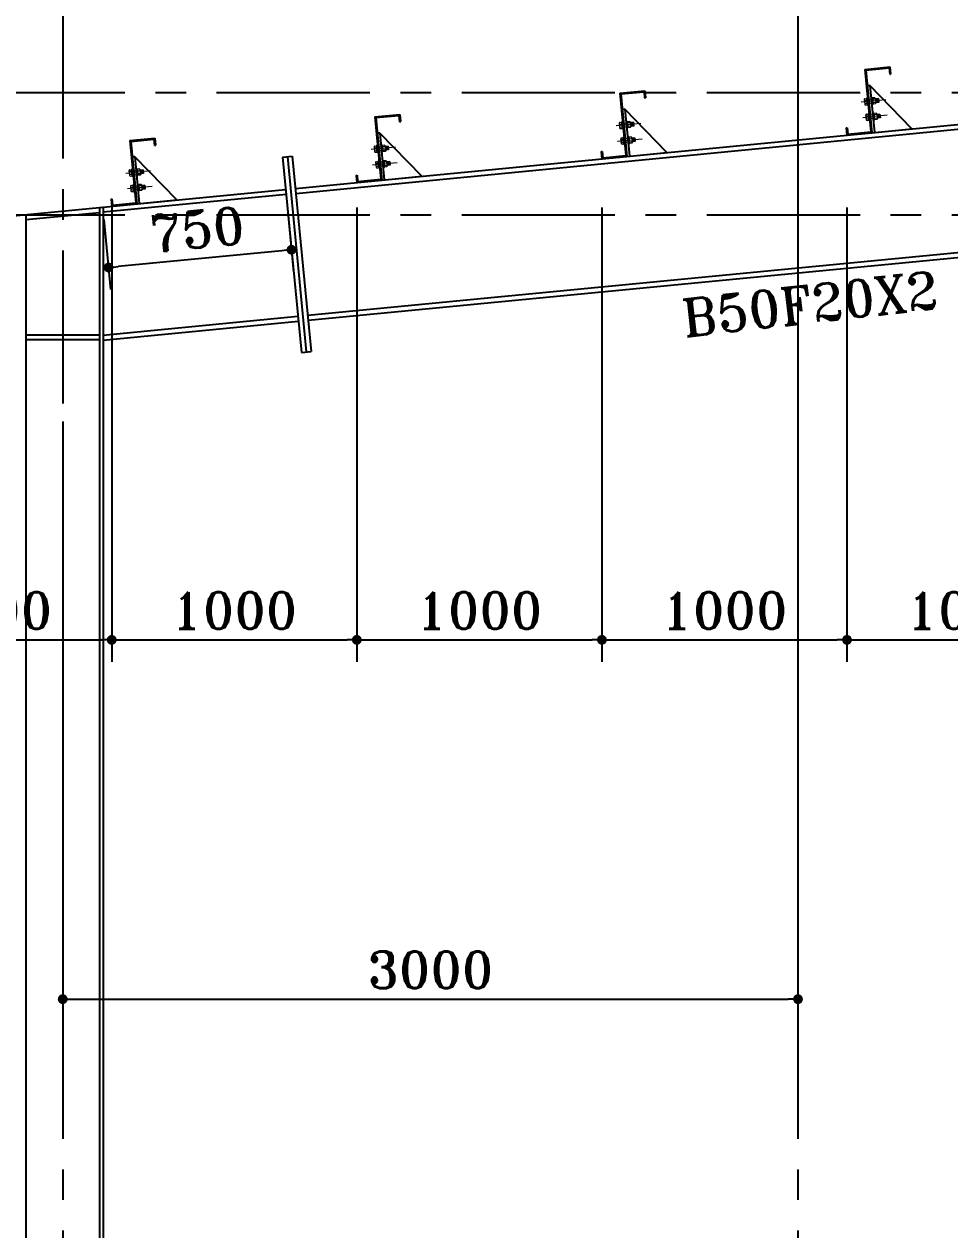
# Model space of a CAD drawing. Header units: inches. Extents: x 1387 to 2676, y -3554 to -2136.
# Drawn here: x 2540.09 to 2547.64, y -3019.73 to -3009.89 of the extents above; entities that cross this region are included whole.
import ezdxf

# ---------------------------------------------------------------- set-up
doc = ezdxf.new("R2010")
doc.units = ezdxf.units.IN
doc.header["$MEASUREMENT"] = 0
doc.linetypes.add('CENTER', pattern=[2, 1.25, -0.25, 0.25, -0.25])
doc.layers.add('2', color=2, linetype='Continuous', lineweight=9)
for name, color, linetype in [('3G', 3, 'Continuous'), ('AXE', 1, 'CENTER'), ('DIM', 8, 'Continuous'), ('Pich', 2, 'Continuous'), ('TEXT', 3, 'Continuous'), ('TIE', 2, 'Continuous')]:
    doc.layers.add(name, color=color, linetype=linetype)
doc.styles.add('ROMANT', font='romant')
doc.dimstyles.new('1-50-2', dxfattribs={"dimtxt": 0.3, "dimasz": 0.08, "dimexe": 0.18, "dimexo": 0.0625, "dimgap": 0.09, "dimtad": 1, "dimdec": 0, "dimlfac": 500, "dimdsep": 46, "dimtxsty": 'ROMANT', "dimblk": 'DOT', "dimcen": 0.09, "dimclrd": 1, "dimclre": 1, "dimclrt": 3, "dimadec": 0, "dimazin": 0, "dimtfac": 1, "dimtdec": 0, "dimtix": 1, "dimtofl": 0, "dimtmove": 2, "dimatfit": 3, "dimldrblk": 'DOT', "dimfxl": 1, "dimtolj": 1, "dimarcsym": 0})

# ---------------------------------------------------------------- blocks, each defined once
blk = doc.blocks.new('DOT')
at = {"layer": 'DIM', "color": 0, "linetype": 'ByBlock'}
blk.add_line((-0.5, 0), (-1, 0), dxfattribs=at)
at = {"layer": 'DIM', "color": 0, "linetype": 'ByBlock', "const_width": 0.5}
blk.add_lwpolyline([(-0.25, 0, 1), (0.25, 0, 1)], format="xyb", close=True, dxfattribs=at)
blk = doc.blocks.new('*D2726')
at = {"layer": 'Defpoints', "color": 0, "transparency": 16777216}
for p in [(2546.4052, -3007.7354), (2540.4052, -3013.0721), (2546.4052, -3017.8502)]:
    blk.add_point(p, dxfattribs=at)
at = {"layer": 'Pich', "color": 1, "lineweight": -2, "transparency": 16777216}
for p, q in [((2546.4052, -3007.7979), (2546.4052, -3018.0302)), ((2540.4052, -3013.1346), (2540.4052, -3018.0302)), ((2540.4852, -3017.8502), (2546.3252, -3017.8502))]:
    blk.add_line(p, q, dxfattribs=at)
at = {"layer": 'Pich', "color": 1, "lineweight": -2, "transparency": 16777216, "xscale": 0.08, "yscale": 0.08, "zscale": 0.08, "rotation": 180}
blk.add_blockref('DOT', (2540.4052, -3017.8502), dxfattribs=at)
at = {"layer": 'Pich', "color": 1, "lineweight": -2, "transparency": 16777216, "xscale": 0.08, "yscale": 0.08, "zscale": 0.08}
blk.add_blockref('DOT', (2546.4052, -3017.8502), dxfattribs=at)
at = {"layer": 'Pich', "color": 3, "transparency": 16777216, "insert": (2543.4052, -3017.6102), "char_height": 0.3, "attachment_point": 5, "style": 'ROMANT'}
blk.add_mtext('\\A1;3000', dxfattribs=at)
blk = doc.blocks.new('_Dot')
at = {"layer": 'DIM', "color": 0, "lineweight": -2}
blk.add_line((-0.5, 0), (-1, 0), dxfattribs=at)
at = {"layer": 'DIM', "color": 0, "const_width": 0.5}
blk.add_lwpolyline([(-0.25, 0, 1), (0.25, 0, 1)], format="xyb", close=True, dxfattribs=at)
blk = doc.blocks.new('TIE')
at = {"layer": 'TIE'}
for p, q in [((-3.48, 20), (4.44, 21.17)), ((-3.48, 20), (-0.54, 0.21)), ((-3.13, 19.74), (4.19, 20.83)), ((-3.13, 19.74), (-0.2, -0.04)), ((4.19, 20.83), (4.48, 18.85)), ((4.44, 21.17), (4.78, 18.9)), ((4.48, 18.85), (4.78, 18.9)), ((-1.61, 14.91), (-2.4, 14.8)), ((-1.61, 14.91), (-2.4, 14.8)), ((12.45, 1.85), (-1.61, 14.91)), ((-1.61, 14.91), (0.59, 0.09)), ((-8.45, 1.06), (-8.15, 1.1)), ((-8.45, 1.06), (-8.11, -1.22)), ((-8.15, 1.1), (-7.86, -0.87)), ((-7.86, -0.87), (-0.54, 0.21)), ((-0.2, -0.04), (12.45, 1.85)), ((-8.11, -1.22), (-0.2, -0.04))]:
    blk.add_line(p, q, dxfattribs=at)
blk = doc.blocks.new('*D2730')
at = {"layer": 'Defpoints', "color": 0, "transparency": 16777216}
for p in [(2538.8052, -3011.3261), (2540.8052, -3011.5197), (2540.8052, -3014.9176)]:
    blk.add_point(p, dxfattribs=at)
at = {"layer": 'Pich', "color": 1, "lineweight": -2, "transparency": 16777216}
for p, q in [((2538.8052, -3011.3886), (2538.8052, -3015.0976)), ((2540.8052, -3011.5822), (2540.8052, -3015.0976)), ((2538.8852, -3014.9176), (2540.7252, -3014.9176))]:
    blk.add_line(p, q, dxfattribs=at)
at = {"layer": 'Pich', "color": 1, "lineweight": -2, "transparency": 16777216, "xscale": 0.08, "yscale": 0.08, "zscale": 0.08, "rotation": 180}
blk.add_blockref('DOT', (2538.8052, -3014.9176), dxfattribs=at)
at = {"layer": 'Pich', "color": 1, "lineweight": -2, "transparency": 16777216, "xscale": 0.08, "yscale": 0.08, "zscale": 0.08}
blk.add_blockref('DOT', (2540.8052, -3014.9176), dxfattribs=at)
at = {"layer": 'Pich', "color": 3, "transparency": 16777216, "insert": (2539.8052, -3014.6776), "char_height": 0.3, "attachment_point": 5, "style": 'ROMANT'}
blk.add_mtext('\\A1;1000', dxfattribs=at)
blk = doc.blocks.new('*D2731')
at = {"layer": 'Defpoints', "color": 0, "transparency": 16777216}
for p in [(2540.8052, -3011.3261), (2542.8052, -3011.5197), (2542.8052, -3014.9176)]:
    blk.add_point(p, dxfattribs=at)
at = {"layer": 'Pich', "color": 1, "lineweight": -2, "transparency": 16777216}
for p, q in [((2540.8052, -3011.3886), (2540.8052, -3015.0976)), ((2542.8052, -3011.5822), (2542.8052, -3015.0976)), ((2540.8852, -3014.9176), (2542.7252, -3014.9176))]:
    blk.add_line(p, q, dxfattribs=at)
at = {"layer": 'Pich', "color": 1, "lineweight": -2, "transparency": 16777216, "xscale": 0.08, "yscale": 0.08, "zscale": 0.08, "rotation": 180}
blk.add_blockref('DOT', (2540.8052, -3014.9176), dxfattribs=at)
at = {"layer": 'Pich', "color": 1, "lineweight": -2, "transparency": 16777216, "xscale": 0.08, "yscale": 0.08, "zscale": 0.08}
blk.add_blockref('DOT', (2542.8052, -3014.9176), dxfattribs=at)
at = {"layer": 'Pich', "color": 3, "transparency": 16777216, "insert": (2541.8052, -3014.6776), "char_height": 0.3, "attachment_point": 5, "style": 'ROMANT'}
blk.add_mtext('\\A1;1000', dxfattribs=at)
blk = doc.blocks.new('*D2732')
at = {"layer": 'Defpoints', "color": 0, "transparency": 16777216}
for p in [(2542.8052, -3011.3261), (2544.8052, -3011.5197), (2544.8052, -3014.9176)]:
    blk.add_point(p, dxfattribs=at)
at = {"layer": 'Pich', "color": 1, "lineweight": -2, "transparency": 16777216}
for p, q in [((2542.8052, -3011.3886), (2542.8052, -3015.0976)), ((2544.8052, -3011.5822), (2544.8052, -3015.0976)), ((2542.8852, -3014.9176), (2544.7252, -3014.9176))]:
    blk.add_line(p, q, dxfattribs=at)
at = {"layer": 'Pich', "color": 1, "lineweight": -2, "transparency": 16777216, "xscale": 0.08, "yscale": 0.08, "zscale": 0.08, "rotation": 180}
blk.add_blockref('DOT', (2542.8052, -3014.9176), dxfattribs=at)
at = {"layer": 'Pich', "color": 1, "lineweight": -2, "transparency": 16777216, "xscale": 0.08, "yscale": 0.08, "zscale": 0.08}
blk.add_blockref('DOT', (2544.8052, -3014.9176), dxfattribs=at)
at = {"layer": 'Pich', "color": 3, "transparency": 16777216, "insert": (2543.8052, -3014.6776), "char_height": 0.3, "attachment_point": 5, "style": 'ROMANT'}
blk.add_mtext('\\A1;1000', dxfattribs=at)
blk = doc.blocks.new('*D2733')
at = {"layer": 'Defpoints', "color": 0, "transparency": 16777216}
for p in [(2544.8052, -3011.3261), (2546.8052, -3011.5197), (2546.8052, -3014.9176)]:
    blk.add_point(p, dxfattribs=at)
at = {"layer": 'Pich', "color": 1, "lineweight": -2, "transparency": 16777216}
for p, q in [((2544.8052, -3011.3886), (2544.8052, -3015.0976)), ((2546.8052, -3011.5822), (2546.8052, -3015.0976)), ((2544.8852, -3014.9176), (2546.7252, -3014.9176))]:
    blk.add_line(p, q, dxfattribs=at)
at = {"layer": 'Pich', "color": 1, "lineweight": -2, "transparency": 16777216, "xscale": 0.08, "yscale": 0.08, "zscale": 0.08, "rotation": 180}
blk.add_blockref('DOT', (2544.8052, -3014.9176), dxfattribs=at)
at = {"layer": 'Pich', "color": 1, "lineweight": -2, "transparency": 16777216, "xscale": 0.08, "yscale": 0.08, "zscale": 0.08}
blk.add_blockref('DOT', (2546.8052, -3014.9176), dxfattribs=at)
at = {"layer": 'Pich', "color": 3, "transparency": 16777216, "insert": (2545.8052, -3014.6776), "char_height": 0.3, "attachment_point": 5, "style": 'ROMANT'}
blk.add_mtext('\\A1;1000', dxfattribs=at)
blk = doc.blocks.new('*D2734')
at = {"layer": 'Defpoints', "color": 0, "transparency": 16777216}
for p in [(2546.8052, -3011.3261), (2548.8052, -3011.5197), (2548.8052, -3014.9176)]:
    blk.add_point(p, dxfattribs=at)
at = {"layer": 'Pich', "color": 1, "lineweight": -2, "transparency": 16777216}
for p, q in [((2546.8052, -3011.3886), (2546.8052, -3015.0976)), ((2548.8052, -3011.5822), (2548.8052, -3015.0976)), ((2546.8852, -3014.9176), (2548.7252, -3014.9176))]:
    blk.add_line(p, q, dxfattribs=at)
at = {"layer": 'Pich', "color": 1, "lineweight": -2, "transparency": 16777216, "xscale": 0.08, "yscale": 0.08, "zscale": 0.08, "rotation": 180}
blk.add_blockref('DOT', (2546.8052, -3014.9176), dxfattribs=at)
at = {"layer": 'Pich', "color": 1, "lineweight": -2, "transparency": 16777216, "xscale": 0.08, "yscale": 0.08, "zscale": 0.08}
blk.add_blockref('DOT', (2548.8052, -3014.9176), dxfattribs=at)
at = {"layer": 'Pich', "color": 3, "transparency": 16777216, "insert": (2547.8052, -3014.6776), "char_height": 0.3, "attachment_point": 5, "style": 'ROMANT'}
blk.add_mtext('\\A1;1000', dxfattribs=at)
blk = doc.blocks.new('*D3113')
at = {"layer": 'Defpoints', "color": 0, "transparency": 16777216}
for p in [(2542.2283, -3011.2808), (2540.7352, -3011.4253), (2540.7791, -3011.8782)]:
    blk.add_point(p, dxfattribs=at)
at = {"layer": 'Pich', "color": 1, "lineweight": -2, "transparency": 16777216}
for p, q in [((2542.2343, -3011.343), (2542.2895, -3011.9129)), ((2540.7413, -3011.4875), (2540.7964, -3012.0574)), ((2542.1925, -3011.7414), (2540.8587, -3011.8705))]:
    blk.add_line(p, q, dxfattribs=at)
at = {"layer": 'Pich', "color": 1, "lineweight": -2, "transparency": 16777216, "xscale": 0.08, "yscale": 0.08, "zscale": 0.08}
for p, rotation in [((2542.2721, -3011.7337), 5.5292823405627), ((2540.7791, -3011.8782), 185.5292823405627)]:
    blk.add_blockref('DOT', p, dxfattribs=dict(at, rotation=rotation))
at = {"layer": 'Pich', "color": 3, "transparency": 16777216, "insert": (2541.5025, -3011.5671), "char_height": 0.3, "attachment_point": 5, "rotation": 5.52928, "style": 'ROMANT'}
blk.add_mtext('\\A1;750', dxfattribs=at)

msp = doc.modelspace()

# ---------------------------------------------------------------- linework, layer by layer
at = {"layer": '2'}
for p, q in [((2546.95192904, -3010.50061945), (2546.96439436, -3010.49939414)), ((2546.96439436, -3010.49939414), (2546.96935602, -3010.54987008)), ((2546.97176658, -3010.49583816), (2546.966668, -3010.49633934)), ((2546.97456646, -3010.49813686), (2546.97957824, -3010.54912266)), ((2547.00261029, -3010.4953968), (2547.00762207, -3010.5463826)), ((2547.01000757, -3010.49209574), (2547.00490899, -3010.49259692)), ((2547.01280745, -3010.49439444), (2547.01781923, -3010.54538024)), ((2547.03195218, -3010.49276996), (2547.01283251, -3010.49464937)), ((2547.01283251, -3010.49464937), (2547.01779417, -3010.54512531)), ((2547.03195218, -3010.49276996), (2547.03763338, -3010.49819588)), ((2547.03665699, -3010.5011705), (2547.03775634, -3010.50008171)), ((2547.03763338, -3010.49819588), (2547.0414298, -3010.53681762)), ((2547.06199493, -3010.49985259), (2547.03802781, -3010.5022085)), ((2547.06444207, -3010.52474779), (2547.04908534, -3010.50112157)), ((2547.06308119, -3010.51090332), (2547.05626449, -3010.50041588)), ((2547.06199493, -3010.49985259), (2547.06500249, -3010.53044909)), ((2547.12206944, -3010.50938927), (2546.92160335, -3010.52909459)), ((2546.94593437, -3010.50792112), (2546.94958903, -3010.54510072)), ((2546.94767047, -3010.5126752), (2546.94638016, -3010.51182131)), ((2546.94796332, -3010.51565435), (2546.94686397, -3010.51674313)), ((2546.95017876, -3010.53711009), (2546.94877465, -3010.53618089)), ((2546.95026085, -3010.54010996), (2546.94925845, -3010.54110272)), ((2546.95201059, -3010.51375254), (2546.96567374, -3010.51240949)), ((2546.95451887, -3010.53818744), (2546.96807665, -3010.53685474)), ((2546.9568907, -3010.55109539), (2546.96935602, -3010.54987008)), ((2546.97727954, -3010.55192254), (2546.97218096, -3010.55242371)), ((2547.0036124, -3010.50559145), (2546.97556857, -3010.50833151)), ((2547.00661996, -3010.53618795), (2546.97857613, -3010.53892801)), ((2547.01552053, -3010.54818012), (2547.01042195, -3010.5486813)), ((2547.03260972, -3010.5030723), (2547.0138418, -3010.50491714)), ((2547.03538505, -3010.53238862), (2547.01672251, -3010.5342231)), ((2547.03691384, -3010.5432459), (2547.01779417, -3010.54512531)), ((2547.0414298, -3010.53681762), (2547.03691384, -3010.5432459)), ((2547.03694983, -3010.50414965), (2547.03824014, -3010.50500354)), ((2547.05360064, -3010.53156986), (2547.03865351, -3010.50857381)), ((2547.03943232, -3010.53048682), (2547.04062862, -3010.52930201)), ((2547.03993591, -3010.53344525), (2547.04111242, -3010.53422383)), ((2547.04642149, -3010.53227556), (2547.04001438, -3010.52241828)), ((2547.06500249, -3010.53044909), (2547.04103537, -3010.532805)), ((2547.0607798, -3010.53086417), (2547.04190618, -3010.50182726)), ((2544.95192922, -3010.69420726), (2544.96439454, -3010.69298195)), ((2544.96439454, -3010.69298195), (2544.9693562, -3010.74345788)), ((2544.97176677, -3010.68942596), (2544.96666819, -3010.68992714)), ((2544.97456664, -3010.69172466), (2544.97957842, -3010.74271046)), ((2545.00261047, -3010.6889846), (2545.00762225, -3010.7399704)), ((2545.01000775, -3010.68568354), (2545.00490917, -3010.68618472)), ((2545.01280763, -3010.68798225), (2545.01781941, -3010.73896804)), ((2545.03195236, -3010.68635776), (2545.01283269, -3010.68823717)), ((2545.01283269, -3010.68823717), (2545.01779435, -3010.73871311)), ((2545.0326099, -3010.6966601), (2545.01384199, -3010.69850494)), ((2545.03195236, -3010.68635776), (2545.03763356, -3010.69178368)), ((2545.03665717, -3010.6947583), (2545.03775652, -3010.69366951)), ((2545.03695001, -3010.69773745), (2545.03824032, -3010.69859134)), ((2545.03763356, -3010.69178368), (2545.04142999, -3010.73040542)), ((2545.06199512, -3010.69344039), (2545.03802799, -3010.6957963)), ((2545.06077998, -3010.72445197), (2545.04190637, -3010.69541507)), ((2545.06444225, -3010.71833559), (2545.04908552, -3010.69470937)), ((2545.06308138, -3010.70449112), (2545.05626467, -3010.69400368)), ((2545.06199512, -3010.69344039), (2545.06500268, -3010.72403689)), ((2547.13414928, -3010.63620159), (2546.9336832, -3010.65590691)), ((2546.95839602, -3010.63469592), (2546.96205068, -3010.67187551)), ((2546.96013212, -3010.63944999), (2546.95884181, -3010.6385961)), ((2546.96042497, -3010.64242914), (2546.95932562, -3010.64351792)), ((2546.96264041, -3010.66388488), (2546.9612363, -3010.66295569)), ((2546.9627225, -3010.66688475), (2546.9617201, -3010.66787751)), ((2546.96439069, -3010.62739425), (2546.97685601, -3010.62616894)), ((2546.96447224, -3010.64052733), (2546.97813539, -3010.63918428)), ((2546.96698052, -3010.66496223), (2546.9805383, -3010.66362953)), ((2546.96935235, -3010.67787018), (2546.98181767, -3010.67664487)), ((2546.97685601, -3010.62616894), (2546.98181767, -3010.67664487)), ((2546.98422823, -3010.62261295), (2546.97912965, -3010.62311413)), ((2546.98974119, -3010.67869733), (2546.98464261, -3010.6791985)), ((2546.98702811, -3010.62491165), (2546.99203989, -3010.67589745)), ((2547.01607405, -3010.63236624), (2546.98803022, -3010.6351063)), ((2547.01908161, -3010.66296274), (2546.99103778, -3010.6657028)), ((2547.01507194, -3010.62217159), (2547.02008372, -3010.67315739)), ((2547.02246922, -3010.61887053), (2547.01737064, -3010.61937171)), ((2547.02798218, -3010.67495491), (2547.0228836, -3010.67545609)), ((2547.0252691, -3010.62116924), (2547.03028088, -3010.67215503)), ((2547.04441383, -3010.61954475), (2547.02529416, -3010.62142416)), ((2547.02529416, -3010.62142416), (2547.03025582, -3010.6719001)), ((2547.04507137, -3010.62984709), (2547.02630345, -3010.63169193)), ((2547.0478467, -3010.65916341), (2547.02918416, -3010.66099789)), ((2547.04937549, -3010.67002069), (2547.03025582, -3010.6719001)), ((2547.04441383, -3010.61954475), (2547.05009503, -3010.62497067)), ((2547.04911864, -3010.62794529), (2547.05021799, -3010.6268565)), ((2547.05389145, -3010.66359241), (2547.04937549, -3010.67002069)), ((2547.04941148, -3010.63092444), (2547.05070179, -3010.63177833)), ((2547.05009503, -3010.62497067), (2547.05389145, -3010.66359241)), ((2547.07445658, -3010.62662738), (2547.05048946, -3010.62898329)), ((2547.06606229, -3010.65834465), (2547.05111516, -3010.6353486)), ((2547.05189397, -3010.65726161), (2547.05309027, -3010.6560768)), ((2547.05239756, -3010.66022004), (2547.05357407, -3010.66099862)), ((2547.05888314, -3010.65905035), (2547.05247603, -3010.64919307)), ((2547.07746414, -3010.65722388), (2547.05349702, -3010.65957979)), ((2547.07324144, -3010.65763896), (2547.05436783, -3010.62860206)), ((2547.07690372, -3010.65152258), (2547.06154699, -3010.62789636)), ((2547.07554284, -3010.63767811), (2547.06872614, -3010.62719067)), ((2547.07445658, -3010.62662738), (2547.07746414, -3010.65722388)), ((2545.12206962, -3010.70297707), (2544.92160354, -3010.72268239)), ((2544.94593455, -3010.70150893), (2544.94958921, -3010.73868852)), ((2544.94767065, -3010.706263), (2544.94638035, -3010.70540911)), ((2544.9479635, -3010.70924215), (2544.94686415, -3010.71033093)), ((2544.95017894, -3010.73069789), (2544.94877483, -3010.7297687)), ((2544.95026103, -3010.73369776), (2544.94925864, -3010.73469052)), ((2544.95201077, -3010.70734034), (2544.96567392, -3010.70599729)), ((2544.95451905, -3010.73177524), (2544.96807683, -3010.73044254)), ((2544.95689088, -3010.74468319), (2544.9693562, -3010.74345788)), ((2544.97727972, -3010.74551034), (2544.97218114, -3010.74601151)), ((2545.00361258, -3010.69917925), (2544.97556875, -3010.70191931)), ((2545.00662014, -3010.72977575), (2544.97857631, -3010.73251581)), ((2545.01552071, -3010.74176792), (2545.01042213, -3010.7422691)), ((2545.03538523, -3010.72597642), (2545.01672269, -3010.7278109)), ((2545.03691402, -3010.7368337), (2545.01779435, -3010.73871311)), ((2545.04142999, -3010.73040542), (2545.03691402, -3010.7368337)), ((2545.05360082, -3010.72515766), (2545.03865369, -3010.70216161)), ((2545.0394325, -3010.72407462), (2545.0406288, -3010.72288981)), ((2545.03993609, -3010.72703305), (2545.04111261, -3010.72781163)), ((2545.04642167, -3010.72586336), (2545.04001457, -3010.71600608)), ((2545.06500268, -3010.72403689), (2545.04103555, -3010.7263928)), ((2542.94593472, -3010.89512966), (2542.94958938, -3010.93230925)), ((2542.95192939, -3010.88782799), (2542.96439471, -3010.88660268)), ((2542.96439471, -3010.88660268), (2542.96935637, -3010.93707861)), ((2542.97176693, -3010.88304669), (2542.96666835, -3010.88354787)), ((2542.97456681, -3010.88534539), (2542.97957859, -3010.93633119)), ((2543.00361275, -3010.89279998), (2542.97556892, -3010.89554004)), ((2543.00261064, -3010.88260533), (2543.00762242, -3010.93359113)), ((2543.01000792, -3010.87930428), (2543.00490934, -3010.87980545)), ((2543.0128078, -3010.88160298), (2543.01781958, -3010.93258877)), ((2543.03195253, -3010.87997849), (2543.01283286, -3010.88185791)), ((2543.01283286, -3010.88185791), (2543.01779452, -3010.93233384)), ((2543.03261007, -3010.89028083), (2543.01384216, -3010.89212567)), ((2543.03195253, -3010.87997849), (2543.03763373, -3010.88540441)), ((2543.03665734, -3010.88837903), (2543.03775669, -3010.88729024)), ((2543.03695018, -3010.89135818), (2543.03824049, -3010.89221207)), ((2543.03763373, -3010.88540441), (2543.04143015, -3010.92402615)), ((2543.06199529, -3010.88706112), (2543.03802816, -3010.88941703)), ((2543.06078015, -3010.9180727), (2543.04190653, -3010.8890358)), ((2543.06444242, -3010.91195632), (2543.04908569, -3010.8883301)), ((2543.06308155, -3010.89811185), (2543.05626484, -3010.88762441)), ((2543.06199529, -3010.88706112), (2543.06500285, -3010.91765762)), ((2545.13414947, -3010.82978939), (2544.93368338, -3010.84949471)), ((2544.9583962, -3010.82828372), (2544.96205086, -3010.86546331)), ((2544.9601323, -3010.83303779), (2544.958842, -3010.8321839)), ((2544.96042515, -3010.83601694), (2544.9593258, -3010.83710572)), ((2544.96264059, -3010.85747268), (2544.96123648, -3010.85654349)), ((2544.96272268, -3010.86047255), (2544.96172029, -3010.86146531)), ((2544.96439087, -3010.82098205), (2544.97685619, -3010.81975674)), ((2544.96447242, -3010.83411513), (2544.97813557, -3010.83277208)), ((2544.9669807, -3010.85855003), (2544.98053848, -3010.85721733)), ((2544.96935253, -3010.87145798), (2544.98181785, -3010.87023267)), ((2544.97685619, -3010.81975674), (2544.98181785, -3010.87023267)), ((2544.98422841, -3010.81620075), (2544.97912984, -3010.81670193)), ((2544.98974137, -3010.87228513), (2544.98464279, -3010.8727863)), ((2544.98702829, -3010.81849945), (2544.99204007, -3010.86948525)), ((2545.01607423, -3010.82595404), (2544.9880304, -3010.8286941)), ((2545.01908179, -3010.85655054), (2544.99103796, -3010.8592906)), ((2545.01507212, -3010.81575939), (2545.0200839, -3010.86674519)), ((2545.0224694, -3010.81245834), (2545.01737082, -3010.81295951)), ((2545.02798236, -3010.86854271), (2545.02288378, -3010.86904389)), ((2545.02526928, -3010.81475704), (2545.03028106, -3010.86574283)), ((2545.04441401, -3010.81313255), (2545.02529434, -3010.81501197)), ((2545.02529434, -3010.81501197), (2545.030256, -3010.8654879)), ((2545.04507155, -3010.82343489), (2545.02630364, -3010.82527973)), ((2545.04784688, -3010.85275121), (2545.02918434, -3010.8545857)), ((2545.04937567, -3010.86360849), (2545.030256, -3010.8654879)), ((2545.04441401, -3010.81313255), (2545.05009521, -3010.81855847)), ((2545.04911882, -3010.82153309), (2545.05021817, -3010.8204443)), ((2545.05389163, -3010.85718021), (2545.04937567, -3010.86360849)), ((2545.04941166, -3010.82451224), (2545.05070197, -3010.82536613)), ((2545.05009521, -3010.81855847), (2545.05389163, -3010.85718021)), ((2545.07445677, -3010.82021518), (2545.05048964, -3010.82257109)), ((2545.06606247, -3010.85193245), (2545.05111534, -3010.8289364)), ((2545.05189415, -3010.85084941), (2545.05309045, -3010.8496646)), ((2545.05239774, -3010.85380784), (2545.05357426, -3010.85458643)), ((2545.05888332, -3010.85263815), (2545.05247621, -3010.84278087)), ((2545.07746433, -3010.85081168), (2545.0534972, -3010.85316759)), ((2545.07324163, -3010.85122676), (2545.05436802, -3010.82218986)), ((2545.0769039, -3010.84511038), (2545.06154717, -3010.82148416)), ((2545.07554303, -3010.83126591), (2545.06872632, -3010.82077847)), ((2545.07445677, -3010.82021518), (2545.07746433, -3010.85081168)), ((2543.12206979, -3010.8965978), (2542.92160371, -3010.91630312)), ((2542.94767082, -3010.89988373), (2542.94638051, -3010.89902984)), ((2542.94796367, -3010.90286288), (2542.94686432, -3010.90395166)), ((2542.95017911, -3010.92431862), (2542.948775, -3010.92338943)), ((2542.9502612, -3010.92731849), (2542.9492588, -3010.92831125)), ((2542.95201094, -3010.90096107), (2542.96567409, -3010.89961802)), ((2542.95451922, -3010.92539597), (2542.968077, -3010.92406327)), ((2542.95689105, -3010.93830392), (2542.96935637, -3010.93707861)), ((2542.97727989, -3010.93913107), (2542.97218131, -3010.93963224)), ((2543.00662031, -3010.92339648), (2542.97857648, -3010.92613654)), ((2543.01552088, -3010.93538865), (2543.0104223, -3010.93588983)), ((2543.0353854, -3010.91959715), (2543.01672286, -3010.92143164)), ((2543.03691419, -3010.93045443), (2543.01779452, -3010.93233384)), ((2543.04143015, -3010.92402615), (2543.03691419, -3010.93045443)), ((2543.05360099, -3010.91877839), (2543.03865386, -3010.89578234)), ((2543.03943267, -3010.91769535), (2543.04062897, -3010.91651054)), ((2543.03993626, -3010.92065378), (2543.04111277, -3010.92143237)), ((2543.04642184, -3010.91948409), (2543.04001473, -3010.90962681)), ((2543.06500285, -3010.91765762), (2543.04103572, -3010.92001353)), ((2541.12206999, -3011.09019657), (2540.9216039, -3011.1099019)), ((2540.94593492, -3011.08872843), (2540.94958958, -3011.12590803)), ((2540.95192959, -3011.08142676), (2540.96439491, -3011.08020145)), ((2540.96439491, -3011.08020145), (2540.96935657, -3011.13067739)), ((2540.97176713, -3011.07664547), (2540.96666855, -3011.07714664)), ((2540.97456701, -3011.07894417), (2540.97957879, -3011.12992996)), ((2541.00361295, -3011.08639876), (2540.97556912, -3011.08913882)), ((2541.00261084, -3011.07620411), (2541.00762262, -3011.1271899)), ((2541.01000812, -3011.07290305), (2541.00490954, -3011.07340423)), ((2541.012808, -3011.07520175), (2541.01781977, -3011.12618755)), ((2541.03195273, -3011.07357726), (2541.01283306, -3011.07545668)), ((2541.01283306, -3011.07545668), (2541.01779472, -3011.12593262)), ((2541.03261027, -3011.08387961), (2541.01384235, -3011.08572445)), ((2541.03195273, -3011.07357726), (2541.03763393, -3011.07900318)), ((2541.03665754, -3011.08197781), (2541.03775688, -3011.08088902)), ((2541.03695038, -3011.08495695), (2541.03824069, -3011.08581084)), ((2541.03763393, -3011.07900318), (2541.04143035, -3011.11762493)), ((2541.06199548, -3011.0806599), (2541.03802836, -3011.08301581)), ((2541.05360119, -3011.11237717), (2541.03865405, -3011.08938112)), ((2541.06078034, -3011.11167148), (2541.04190673, -3011.08263457)), ((2541.06444262, -3011.10555509), (2541.04908589, -3011.08192888)), ((2541.06308174, -3011.09171063), (2541.05626504, -3011.08122319)), ((2541.06199548, -3011.0806599), (2541.06500304, -3011.1112564)), ((2543.13414963, -3011.02341012), (2542.93368355, -3011.04311544)), ((2542.95839637, -3011.02190445), (2542.96205103, -3011.05908404)), ((2542.96013247, -3011.02665852), (2542.95884216, -3011.02580463)), ((2542.96042532, -3011.02963767), (2542.95932597, -3011.03072646)), ((2542.96264076, -3011.05109341), (2542.96123665, -3011.05016422)), ((2542.96272285, -3011.05409328), (2542.96172045, -3011.05508604)), ((2542.96439104, -3011.01460278), (2542.97685636, -3011.01337747)), ((2542.96447259, -3011.02773586), (2542.97813574, -3011.02639281)), ((2542.96698087, -3011.05217076), (2542.98053865, -3011.05083806)), ((2542.9693527, -3011.06507872), (2542.98181802, -3011.06385341)), ((2542.97685636, -3011.01337747), (2542.98181802, -3011.06385341)), ((2542.98422858, -3011.00982148), (2542.97913, -3011.01032266)), ((2542.98974154, -3011.06590586), (2542.98464296, -3011.06640703)), ((2542.98702846, -3011.01212018), (2542.99204024, -3011.06310598)), ((2543.0160744, -3011.01957477), (2542.98803057, -3011.02231483)), ((2543.01908196, -3011.05017127), (2542.99103813, -3011.05291133)), ((2543.01507229, -3011.00938012), (2543.02008407, -3011.06036592)), ((2543.02246957, -3011.00607907), (2543.01737099, -3011.00658024)), ((2543.02798253, -3011.06216344), (2543.02288395, -3011.06266462)), ((2543.02526945, -3011.00837777), (2543.03028123, -3011.05936356)), ((2543.04441418, -3011.00675328), (2543.02529451, -3011.0086327)), ((2543.02529451, -3011.0086327), (2543.03025617, -3011.05910863)), ((2543.04507172, -3011.01705562), (2543.02630381, -3011.01890046)), ((2543.04784705, -3011.04637194), (2543.02918451, -3011.04820643)), ((2543.04937584, -3011.05722922), (2543.03025617, -3011.05910863)), ((2543.04441418, -3011.00675328), (2543.05009538, -3011.0121792)), ((2543.04911899, -3011.01515382), (2543.05021834, -3011.01406503)), ((2543.0538918, -3011.05080094), (2543.04937584, -3011.05722922)), ((2543.04941183, -3011.01813297), (2543.05070214, -3011.01898686)), ((2543.05009538, -3011.0121792), (2543.0538918, -3011.05080094)), ((2543.07445694, -3011.01383591), (2543.05048981, -3011.01619182)), ((2543.06606264, -3011.04555318), (2543.05111551, -3011.02255713)), ((2543.05189432, -3011.04447014), (2543.05309062, -3011.04328533)), ((2543.05239791, -3011.04742857), (2543.05357442, -3011.04820716)), ((2543.05888349, -3011.04625888), (2543.05247638, -3011.0364016)), ((2543.0774645, -3011.04443241), (2543.05349737, -3011.04678832)), ((2543.0732418, -3011.04484749), (2543.05436818, -3011.01581059)), ((2543.07690407, -3011.03873111), (2543.06154734, -3011.01510489)), ((2543.07554319, -3011.02488664), (2543.06872649, -3011.0143992)), ((2543.07445694, -3011.01383591), (2543.0774645, -3011.04443241)), ((2540.94767102, -3011.0934825), (2540.94638071, -3011.09262861)), ((2540.94796386, -3011.09646165), (2540.94686451, -3011.09755044)), ((2540.9501793, -3011.1179174), (2540.9487752, -3011.1169882)), ((2540.9502614, -3011.12091726), (2540.949259, -3011.12191003)), ((2540.95201113, -3011.09455985), (2540.96567429, -3011.09321679)), ((2540.95451942, -3011.11899474), (2540.96807719, -3011.11766205)), ((2540.95689125, -3011.1319027), (2540.96935657, -3011.13067739)), ((2540.97728009, -3011.13272984), (2540.97218151, -3011.13323102)), ((2541.00662051, -3011.11699525), (2540.97857668, -3011.11973531)), ((2541.01552107, -3011.12898743), (2541.01042249, -3011.1294886)), ((2541.03538559, -3011.11319593), (2541.01672306, -3011.11503041)), ((2541.03691439, -3011.1240532), (2541.01779472, -3011.12593262)), ((2541.04143035, -3011.11762493), (2541.03691439, -3011.1240532)), ((2541.03943286, -3011.11129413), (2541.04062917, -3011.11010931)), ((2541.03993646, -3011.11425256), (2541.04111297, -3011.11503114)), ((2541.04642203, -3011.11308286), (2541.04001493, -3011.10322558)), ((2541.06500304, -3011.1112564), (2541.04103592, -3011.1136123)), ((2541.13414983, -3011.2170089), (2540.93368374, -3011.23671422)), ((2540.95839657, -3011.21550322), (2540.96205123, -3011.25268282)), ((2540.96013267, -3011.22025729), (2540.95884236, -3011.2194034)), ((2540.96042551, -3011.22323644), (2540.95932616, -3011.22432523)), ((2540.96264095, -3011.24469219), (2540.96123685, -3011.24376299)), ((2540.96272305, -3011.24769205), (2540.96172065, -3011.24868482)), ((2540.96439124, -3011.20820155), (2540.97685656, -3011.20697624)), ((2540.96447278, -3011.22133464), (2540.97813593, -3011.21999159)), ((2540.96698107, -3011.24576953), (2540.98053884, -3011.24443684)), ((2540.9693529, -3011.25867749), (2540.98181822, -3011.25745218)), ((2540.97685656, -3011.20697624), (2540.98181822, -3011.25745218)), ((2540.98422878, -3011.20342026), (2540.9791302, -3011.20392143)), ((2540.98974174, -3011.25950463), (2540.98464316, -3011.26000581)), ((2540.98702866, -3011.20571896), (2540.99204044, -3011.25670475)), ((2541.0160746, -3011.21317355), (2540.98803077, -3011.21591361)), ((2541.01908216, -3011.24377005), (2540.99103833, -3011.2465101)), ((2541.01507249, -3011.2029789), (2541.02008427, -3011.25396469)), ((2541.02246977, -3011.19967784), (2541.01737119, -3011.20017902)), ((2541.02798272, -3011.25576222), (2541.02288414, -3011.2562634)), ((2541.02526965, -3011.20197654), (2541.03028142, -3011.25296234)), ((2541.04441438, -3011.20035205), (2541.02529471, -3011.20223147)), ((2541.02529471, -3011.20223147), (2541.03025637, -3011.25270741)), ((2541.04507191, -3011.2106544), (2541.026304, -3011.21249924)), ((2541.04784724, -3011.23997072), (2541.02918471, -3011.2418052)), ((2541.04937604, -3011.25082799), (2541.03025637, -3011.25270741)), ((2541.04441438, -3011.20035205), (2541.05009558, -3011.20577798)), ((2541.04911919, -3011.2087526), (2541.05021853, -3011.20766381)), ((2541.053892, -3011.24439972), (2541.04937604, -3011.25082799)), ((2541.04941203, -3011.21173174), (2541.05070234, -3011.21258563)), ((2541.05009558, -3011.20577798), (2541.053892, -3011.24439972)), ((2541.07445713, -3011.20743469), (2541.05049001, -3011.2097906)), ((2541.06606284, -3011.23915196), (2541.0511157, -3011.21615591)), ((2541.05189451, -3011.23806892), (2541.05309082, -3011.23688411)), ((2541.05239811, -3011.24102735), (2541.05357462, -3011.24180593)), ((2541.05888368, -3011.23985765), (2541.05247658, -3011.23000037)), ((2541.07746469, -3011.23803119), (2541.05349757, -3011.2403871)), ((2541.07324199, -3011.23844627), (2541.05436838, -3011.20940936)), ((2541.07690427, -3011.23232988), (2541.06154754, -3011.20870367)), ((2541.07554339, -3011.21848542), (2541.06872669, -3011.20799798)), ((2541.07445713, -3011.20743469), (2541.07746469, -3011.23803119))]:
    msp.add_line(p, q, dxfattribs=at)
for centre, radius, start, end in [((2546.95258254, -3010.50726763), 0.00668021, 95.613998816, 185.613998818), ((2546.96691859, -3010.49888863), 0.00256158, 95.613998816, 185.613998818), ((2546.97201717, -3010.49838745), 0.00256158, 5.613998818, 95.613998816), ((2547.00515958, -3010.49514621), 0.00256158, 95.613998816, 185.613998818), ((2547.01025816, -3010.49464503), 0.00256158, 5.613998818, 95.613998816), ((2547.03195622, -3010.49642413), 0.00668021, 275.613998816, 314.723458847), ((2546.95135709, -3010.50710437), 0.00668021, 236.504538786, 275.613998816), ((2546.95266409, -3010.52040071), 0.00668021, 95.613998816, 134.723458847), ((2546.9562372, -3010.54444722), 0.00668021, 185.613998818, 275.613998816), ((2546.95386537, -3010.53153926), 0.00668021, 236.504538786, 275.613998816), ((2546.95496162, -3010.54485632), 0.00668021, 95.613998816, 134.723458847), ((2546.97193037, -3010.54987442), 0.00256158, 185.613998818, 275.613998816), ((2546.97702895, -3010.54937325), 0.00256158, 275.613998816, 5.613998818), ((2547.01017136, -3010.54613201), 0.00256158, 185.613998818, 275.613998816), ((2547.01526994, -3010.54563083), 0.00256158, 275.613998816, 5.613998818), ((2547.03326322, -3010.50972047), 0.00668021, 56.504538786, 95.613998816), ((2547.03473155, -3010.52574045), 0.00668021, 275.613998816, 314.723458847), ((2547.0362493, -3010.53901608), 0.00668021, 56.504538786, 95.613998816), ((2544.95258272, -3010.70085543), 0.00668021, 95.613998816, 185.613998818), ((2544.96691877, -3010.69247643), 0.00256158, 95.613998816, 185.613998818), ((2544.97201735, -3010.69197525), 0.00256158, 5.613998818, 95.613998816), ((2545.00515976, -3010.68873401), 0.00256158, 95.613998816, 185.613998818), ((2545.01025834, -3010.68823283), 0.00256158, 5.613998818, 95.613998816), ((2545.0319564, -3010.69001193), 0.00668021, 275.613998816, 314.723458847), ((2545.0332634, -3010.70330827), 0.00668021, 56.504538786, 95.613998816), ((2546.96504419, -3010.63404242), 0.00668021, 95.613998816, 185.613998818), ((2546.96381874, -3010.63387916), 0.00668021, 236.504538786, 275.613998816), ((2546.96512573, -3010.6471755), 0.00668021, 95.613998816, 134.723458847), ((2546.96869885, -3010.67122201), 0.00668021, 185.613998818, 275.613998816), ((2546.96632702, -3010.65831406), 0.00668021, 236.504538786, 275.613998816), ((2546.96742327, -3010.67163111), 0.00668021, 95.613998816, 134.723458847), ((2546.97938024, -3010.62566342), 0.00256158, 95.613998816, 185.613998818), ((2546.98439202, -3010.67664921), 0.00256158, 185.613998818, 275.613998816), ((2546.98447882, -3010.62516224), 0.00256158, 5.613998818, 95.613998816), ((2546.9894906, -3010.67614804), 0.00256158, 275.613998816, 5.613998818), ((2547.01762123, -3010.621921), 0.00256158, 95.613998816, 185.613998818), ((2547.02263301, -3010.6729068), 0.00256158, 185.613998818, 275.613998816), ((2547.02271981, -3010.62141982), 0.00256158, 5.613998818, 95.613998816), ((2547.02773159, -3010.67240562), 0.00256158, 275.613998816, 5.613998818), ((2547.04441787, -3010.62319892), 0.00668021, 275.613998816, 314.723458847), ((2547.04572487, -3010.63649526), 0.00668021, 56.504538786, 95.613998816), ((2547.0471932, -3010.65251524), 0.00668021, 275.613998816, 314.723458847), ((2547.04871095, -3010.66579087), 0.00668021, 56.504538786, 95.613998816), ((2544.95135727, -3010.70069217), 0.00668021, 236.504538786, 275.613998816), ((2544.95266427, -3010.71398851), 0.00668021, 95.613998816, 134.723458847), ((2544.95623739, -3010.73803502), 0.00668021, 185.613998818, 275.613998816), ((2544.95386555, -3010.72512707), 0.00668021, 236.504538786, 275.613998816), ((2544.9549618, -3010.73844412), 0.00668021, 95.613998816, 134.723458847), ((2544.97193055, -3010.74346222), 0.00256158, 185.613998818, 275.613998816), ((2544.97702913, -3010.74296105), 0.00256158, 275.613998816, 5.613998818), ((2545.01017154, -3010.73971981), 0.00256158, 185.613998818, 275.613998816), ((2545.01527012, -3010.73921863), 0.00256158, 275.613998816, 5.613998818), ((2545.03473173, -3010.71932825), 0.00668021, 275.613998816, 314.723458847), ((2545.03624948, -3010.73260388), 0.00668021, 56.504538786, 95.613998816), ((2542.95258289, -3010.89447616), 0.00668021, 95.613998816, 185.613998818), ((2542.96691894, -3010.88609716), 0.00256158, 95.613998816, 185.613998818), ((2542.97201752, -3010.88559598), 0.00256158, 5.613998818, 95.613998816), ((2543.00515993, -3010.88235474), 0.00256158, 95.613998816, 185.613998818), ((2543.01025851, -3010.88185356), 0.00256158, 5.613998818, 95.613998816), ((2543.03195657, -3010.88363266), 0.00668021, 275.613998816, 314.723458847), ((2543.03326357, -3010.896929), 0.00668021, 56.504538786, 95.613998816), ((2544.96504437, -3010.82763022), 0.00668021, 95.613998816, 185.613998818), ((2544.96381892, -3010.82746696), 0.00668021, 236.504538786, 275.613998816), ((2544.96512592, -3010.8407633), 0.00668021, 95.613998816, 134.723458847), ((2544.96869903, -3010.86480981), 0.00668021, 185.613998818, 275.613998816), ((2544.9663272, -3010.85190186), 0.00668021, 236.504538786, 275.613998816), ((2544.96742345, -3010.86521891), 0.00668021, 95.613998816, 134.723458847), ((2544.97938042, -3010.81925122), 0.00256158, 95.613998816, 185.613998818), ((2544.9843922, -3010.87023701), 0.00256158, 185.613998818, 275.613998816), ((2544.984479, -3010.81875004), 0.00256158, 5.613998818, 95.613998816), ((2544.98949078, -3010.86973584), 0.00256158, 275.613998816, 5.613998818), ((2545.01762141, -3010.8155088), 0.00256158, 95.613998816, 185.613998818), ((2545.02263319, -3010.8664946), 0.00256158, 185.613998818, 275.613998816), ((2545.02271999, -3010.81500763), 0.00256158, 5.613998818, 95.613998816), ((2545.02773177, -3010.86599342), 0.00256158, 275.613998816, 5.613998818), ((2545.04441805, -3010.81678672), 0.00668021, 275.613998816, 314.723458847), ((2545.04572505, -3010.83008306), 0.00668021, 56.504538786, 95.613998816), ((2545.04719338, -3010.84610304), 0.00668021, 275.613998816, 314.723458847), ((2545.04871113, -3010.85937867), 0.00668021, 56.504538786, 95.613998816), ((2542.95135744, -3010.8943129), 0.00668021, 236.504538786, 275.613998816), ((2542.95266444, -3010.90760924), 0.00668021, 95.613998816, 134.723458847), ((2542.95623755, -3010.93165575), 0.00668021, 185.613998818, 275.613998816), ((2542.95386572, -3010.9187478), 0.00668021, 236.504538786, 275.613998816), ((2542.95496197, -3010.93206485), 0.00668021, 95.613998816, 134.723458847), ((2542.97193072, -3010.93708295), 0.00256158, 185.613998818, 275.613998816), ((2542.9770293, -3010.93658178), 0.00256158, 275.613998816, 5.613998818), ((2543.01017171, -3010.93334054), 0.00256158, 185.613998818, 275.613998816), ((2543.01527029, -3010.93283936), 0.00256158, 275.613998816, 5.613998818), ((2543.0347319, -3010.91294898), 0.00668021, 275.613998816, 314.723458847), ((2543.03624965, -3010.92622461), 0.00668021, 56.504538786, 95.613998816), ((2540.95258309, -3011.08807493), 0.00668021, 95.613998816, 185.613998818), ((2540.96691914, -3011.07969593), 0.00256158, 95.613998816, 185.613998818), ((2540.97201772, -3011.07919476), 0.00256158, 5.613998818, 95.613998816), ((2541.00516013, -3011.07595352), 0.00256158, 95.613998816, 185.613998818), ((2541.01025871, -3011.07545234), 0.00256158, 5.613998818, 95.613998816), ((2541.03195677, -3011.07723144), 0.00668021, 275.613998816, 314.723458847), ((2541.03326376, -3011.09052778), 0.00668021, 56.504538786, 95.613998816), ((2542.96504454, -3011.02125095), 0.00668021, 95.613998816, 185.613998818), ((2542.96381909, -3011.02108769), 0.00668021, 236.504538786, 275.613998816), ((2542.96512609, -3011.03438403), 0.00668021, 95.613998816, 134.723458847), ((2542.9686992, -3011.05843054), 0.00668021, 185.613998818, 275.613998816), ((2542.96632737, -3011.04552259), 0.00668021, 236.504538786, 275.613998816), ((2542.96742362, -3011.05883965), 0.00668021, 95.613998816, 134.723458847), ((2542.97938059, -3011.01287195), 0.00256158, 95.613998816, 185.613998818), ((2542.98439237, -3011.06385775), 0.00256158, 185.613998818, 275.613998816), ((2542.98447917, -3011.01237077), 0.00256158, 5.613998818, 95.613998816), ((2542.98949095, -3011.06335657), 0.00256158, 275.613998816, 5.613998818), ((2543.01762158, -3011.00912953), 0.00256158, 95.613998816, 185.613998818), ((2543.02263336, -3011.06011533), 0.00256158, 185.613998818, 275.613998816), ((2543.02272016, -3011.00862836), 0.00256158, 5.613998818, 95.613998816), ((2543.02773194, -3011.05961415), 0.00256158, 275.613998816, 5.613998818), ((2543.04441822, -3011.01040745), 0.00668021, 275.613998816, 314.723458847), ((2543.04572522, -3011.0237038), 0.00668021, 56.504538786, 95.613998816), ((2543.04719355, -3011.03972377), 0.00668021, 275.613998816, 314.723458847), ((2543.0487113, -3011.0529994), 0.00668021, 56.504538786, 95.613998816), ((2540.95135763, -3011.08791168), 0.00668021, 236.504538786, 275.613998816), ((2540.95266463, -3011.10120802), 0.00668021, 95.613998816, 134.723458847), ((2540.95623775, -3011.12525453), 0.00668021, 185.613998818, 275.613998816), ((2540.95386592, -3011.11234657), 0.00668021, 236.504538786, 275.613998816), ((2540.95496217, -3011.12566363), 0.00668021, 95.613998816, 134.723458847), ((2540.97193092, -3011.13068173), 0.00256158, 185.613998818, 275.613998816), ((2540.9770295, -3011.13018055), 0.00256158, 275.613998816, 5.613998818), ((2541.01017191, -3011.12693931), 0.00256158, 185.613998818, 275.613998816), ((2541.01527048, -3011.12643814), 0.00256158, 275.613998816, 5.613998818), ((2541.03473209, -3011.10654776), 0.00668021, 275.613998816, 314.723458847), ((2541.03624984, -3011.11982338), 0.00668021, 56.504538786, 95.613998816), ((2540.96504474, -3011.21484972), 0.00668021, 95.613998816, 185.613998818), ((2540.96381928, -3011.21468647), 0.00668021, 236.504538786, 275.613998816), ((2540.96512628, -3011.22798281), 0.00668021, 95.613998816, 134.723458847), ((2540.9686994, -3011.25202932), 0.00668021, 185.613998818, 275.613998816), ((2540.96632757, -3011.23912136), 0.00668021, 236.504538786, 275.613998816), ((2540.96742382, -3011.25243842), 0.00668021, 95.613998816, 134.723458847), ((2540.97938079, -3011.20647072), 0.00256158, 95.613998816, 185.613998818), ((2540.98439257, -3011.25745652), 0.00256158, 185.613998818, 275.613998816), ((2540.98447937, -3011.20596955), 0.00256158, 5.613998818, 95.613998816), ((2540.98949115, -3011.25695534), 0.00256158, 275.613998816, 5.613998818), ((2541.01762178, -3011.20272831), 0.00256158, 95.613998816, 185.613998818), ((2541.02263356, -3011.25371411), 0.00256158, 185.613998818, 275.613998816), ((2541.02272036, -3011.20222713), 0.00256158, 5.613998818, 95.613998816), ((2541.02773213, -3011.25321293), 0.00256158, 275.613998816, 5.613998818), ((2541.04441842, -3011.20400623), 0.00668021, 275.613998816, 314.723458847), ((2541.04572541, -3011.21730257), 0.00668021, 56.504538786, 95.613998816), ((2541.04719374, -3011.23332255), 0.00668021, 275.613998816, 314.723458847), ((2541.04871149, -3011.24659817), 0.00668021, 56.504538786, 95.613998816)]:
    msp.add_arc(centre, radius, start, end, dxfattribs=at)
at = {"layer": '3G'}
for p, q in [((2542.30403752, -3011.2332583), (2550.36529956, -3010.45288876)), ((2542.3078917, -3011.27307219), (2550.36529957, -3010.49307574)), ((2542.1990119, -3010.97860536), (2542.27863967, -3010.97089701)), ((2542.1990119, -3010.97860536), (2542.35317904, -3012.5711607)), ((2542.23882578, -3010.97475119), (2542.39299292, -3012.56730652)), ((2542.27863967, -3010.97089701), (2542.4328068, -3012.56345234)), ((2538.80524345, -3011.57195866), (2542.22440975, -3011.24096666)), ((2540.73524331, -3011.42531223), (2542.22826393, -3011.28078054)), ((2540.73524327, -3011.38512525), (2540.73530217, -3073.84901644)), ((2540.10524333, -3011.44611232), (2540.10530217, -3073.84901647)), ((2540.10524336, -3011.48629931), (2540.70524331, -3011.42821638)), ((2540.70524327, -3011.3880294), (2540.70530217, -3073.84901647)), ((2542.40424616, -3012.26841927), (2550.36529989, -3011.49775038)), ((2542.40810034, -3012.30823315), (2550.36529991, -3011.53793736)), ((2540.73524425, -3012.42998681), (2542.32461839, -3012.27612763)), ((2540.73524429, -3012.47017379), (2542.32847257, -3012.31594151)), ((2540.70524425, -3012.42998684), (2540.10524425, -3012.4299874)), ((2540.70524429, -3012.46885174), (2540.10524429, -3012.4688523)), ((2542.35317904, -3012.5711607), (2542.4328068, -3012.56345234))]:
    msp.add_line(p, q, dxfattribs=at)
at = {"layer": 'AXE'}
for p, q in [((2540.40523146, -3007.7391239), (2540.40530391, -3075.70296728)), ((2546.40531893, -3007.7391239), (2546.40539138, -3075.70296728)), ((2531.66136046, -3010.44901647), (2564.01706309, -3010.44901647)), ((2531.66136046, -3011.44901647), (2564.01706309, -3011.44901647))]:
    msp.add_line(p, q, dxfattribs=at)

# ---------------------------------------------------------------- block references
at = {"layer": '2', "xscale": 0.02561576354679803, "yscale": 0.02561576354679803, "zscale": 0.02561576354679803, "rotation": 357.0482764476217}
for p in [(2547.01429969, -3010.77714676), (2545.01429988, -3010.97073456), (2543.01430005, -3011.16435529), (2541.01430024, -3011.35795407)]:
    msp.add_blockref('TIE', p, dxfattribs=at)

# ---------------------------------------------------------------- texts
at = {"layer": 'TEXT', "color": 2, "style": 'ROMANT'}
msp.add_text('B50F20X2', height=0.302224371, rotation=6.504655487, dxfattribs=at).set_placement((2545.47805072, -3012.44435394, -0.00452735))

# ---------------------------------------------------------------- dimensions: what is measured, and where the dimension line sits
at = {"layer": 'Pich'}
for base, p1, p2, picture, middle in [((2546.40515051, -3017.85023714), (2540.40523715, -3013.07205635), (2546.40515051, -3007.73542264), '*D2726', (2543.40519383, -3017.61023714)), ((2540.80524326, -3014.91758702), (2538.80524343, -3011.32607427), (2540.80524326, -3011.51968403), '*D2730', (2539.80524335, -3014.67758702)), ((2542.80523972, -3014.9175889), (2540.80523989, -3011.32607616), (2542.80523972, -3011.51968592), '*D2731', (2541.80523981, -3014.6775889)), ((2544.80523972, -3014.91759079), (2542.80523989, -3011.32607805), (2544.80523972, -3011.5196878), '*D2732', (2543.80523981, -3014.67759079)), ((2546.80523972, -3014.91759268), (2544.80523989, -3011.32607993), (2546.80523972, -3011.51968969), '*D2733', (2545.80523981, -3014.67759268)), ((2548.80523956, -3014.91758702), (2546.80523972, -3011.32607427), (2548.80523956, -3011.51968403), '*D2734', (2547.80523964, -3014.67758702))]:
    dim = msp.add_linear_dim(base=base, p1=p1, p2=p2, dimstyle='1-50-2', dxfattribs=at)
    dim.commit()
    dim.dimension.update_dxf_attribs({"geometry": picture, "text_midpoint": middle})
dim = msp.add_aligned_dim(p1=(2542.22826393, -3011.28078054), p2=(2540.73524331, -3011.42531223), distance=0.45504643, dimstyle='1-50-2', dxfattribs=at)
dim.commit()
dim.dimension.update_dxf_attribs({"geometry": '*D3113', "text_midpoint": (2541.5024743, -3011.56709223)})

doc.saveas('drawing.dxf')
